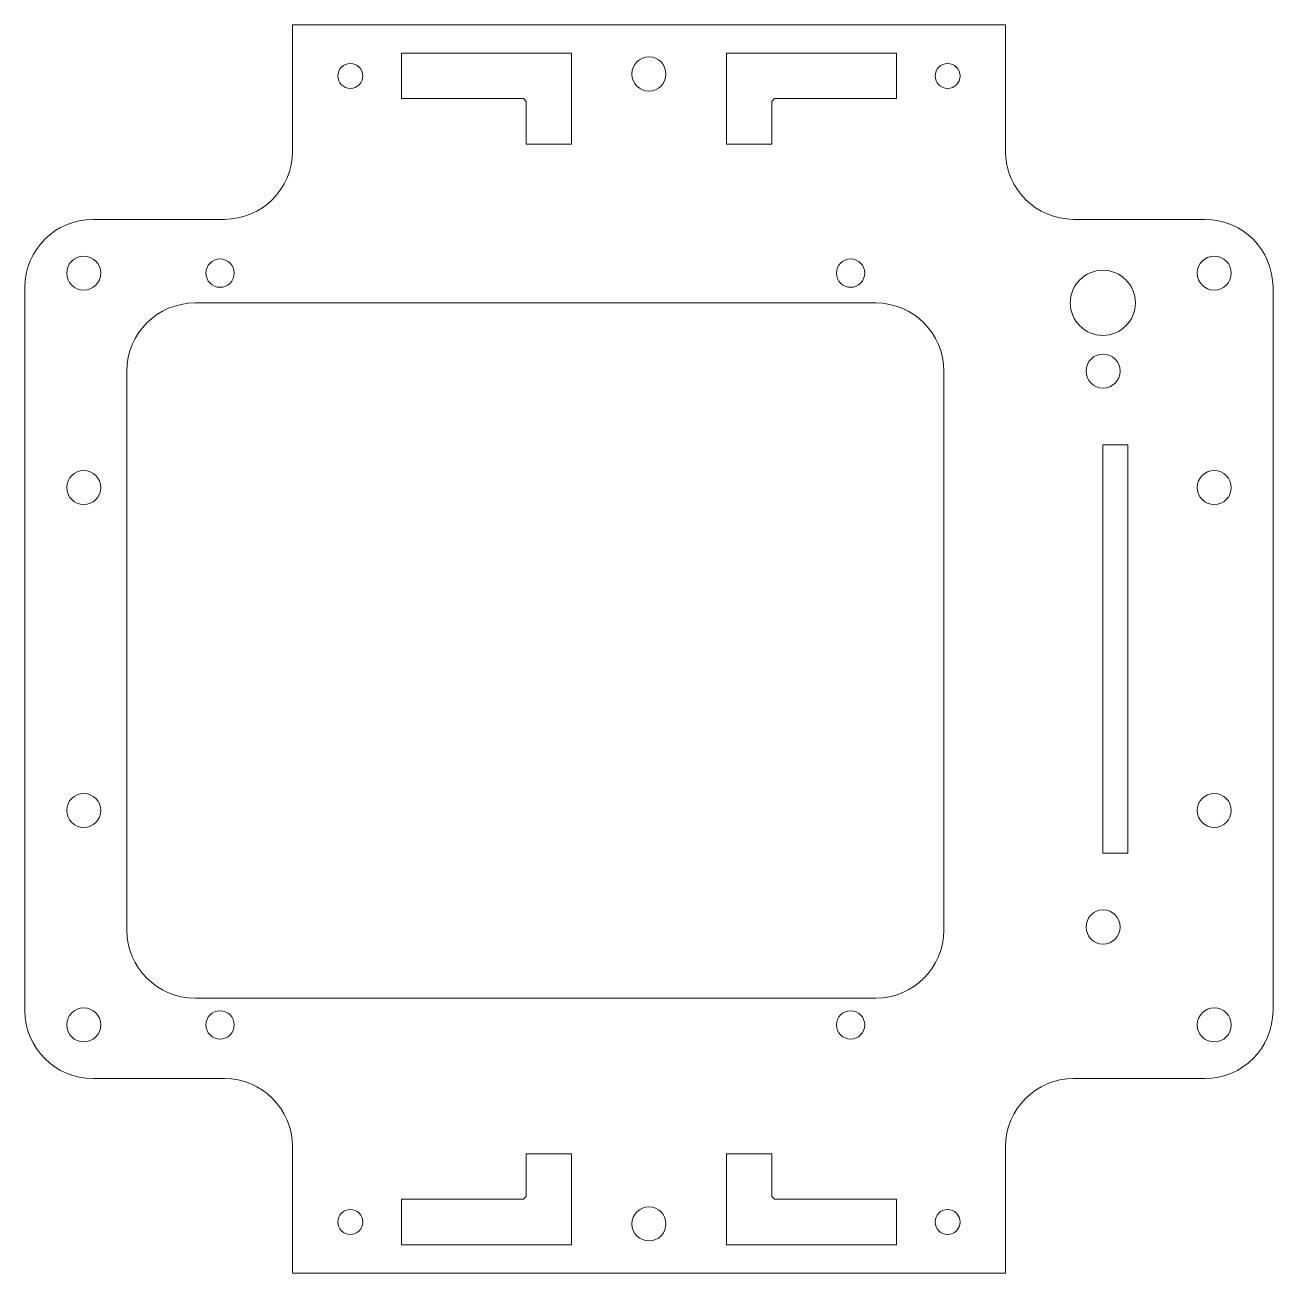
# Model space of a CAD drawing. Header units: millimetres. Extents: x 16 to 126, y -87 to 23.
import ezdxf

# ---------------------------------------------------------------- set-up
doc = ezdxf.new("R2010")
doc.units = ezdxf.units.MM

msp = doc.modelspace()

# ---------------------------------------------------------------- linework, layer by layer
at = {"color": 7, "linetype": 'Continuous', "lineweight": 15}
for p, q in [((102.11, 23.35), (39.26, 23.35)), ((39.26, 23.35), (39.26, 12.22)), ((102.11, 23.35), (102.11, 12.22)), ((48.86, 20.86), (48.86, 16.86)), ((48.86, 20.86), (63.86, 20.86)), ((63.86, 12.86), (63.86, 20.86)), ((77.5, 20.86), (92.5, 20.86)), ((77.5, 12.86), (77.5, 20.86)), ((92.5, 20.86), (92.5, 16.86)), ((59.61, 16.86), (48.86, 16.86)), ((59.61, 16.86), (59.86, 16.61)), ((59.86, 16.61), (59.86, 12.86)), ((81.75, 16.86), (81.5, 16.61)), ((81.5, 16.61), (81.5, 12.86)), ((92.5, 16.86), (81.75, 16.86)), ((59.86, 12.86), (63.86, 12.86)), ((81.5, 12.86), (77.5, 12.86)), ((33.26, 6.22), (21.68, 6.22)), ((108.11, 6.22), (119.68, 6.22)), ((15.68, 0.22), (15.68, -63.51)), ((125.68, 0.22), (125.68, -63.51)), ((90.67, -1.15), (30.67, -1.15)), ((24.67, -7.15), (24.67, -56.42)), ((96.67, -56.42), (96.67, -7.15)), ((110.68, -13.65), (110.68, -49.65)), ((112.88, -13.65), (110.68, -13.65)), ((112.88, -49.65), (112.88, -13.65)), ((110.68, -49.65), (112.88, -49.65)), ((30.67, -62.42), (90.67, -62.42)), ((33.26, -69.51), (21.68, -69.51)), ((108.11, -69.51), (119.68, -69.51)), ((39.26, -86.65), (39.26, -75.51)), ((102.11, -86.65), (102.11, -75.51)), ((59.86, -76.15), (63.86, -76.15)), ((59.86, -79.9), (59.86, -76.15)), ((63.86, -76.15), (63.86, -84.15)), ((77.5, -76.15), (77.5, -84.15)), ((81.5, -76.15), (77.5, -76.15)), ((81.5, -79.9), (81.5, -76.15)), ((48.86, -84.15), (48.86, -80.15)), ((59.61, -80.15), (48.86, -80.15)), ((59.61, -80.15), (59.86, -79.9)), ((81.75, -80.15), (81.5, -79.9)), ((92.5, -80.15), (81.75, -80.15)), ((92.5, -84.15), (92.5, -80.15)), ((48.86, -84.15), (63.86, -84.15)), ((77.5, -84.15), (92.5, -84.15)), ((102.11, -86.65), (39.26, -86.65))]:
    msp.add_line(p, q, dxfattribs=at)
for centre, radius in [((44.36, 18.86), 1.1), ((70.68, 19.03), 1.5), ((97, 18.86), 1.1), ((20.86, 1.48), 1.5), ((32.88, 1.48), 1.25), ((88.45, 1.48), 1.25), ((120.5, 1.48), 1.5), ((110.68, -1.14), 2.87), ((110.7, -7.15), 1.5), ((20.86, -17.42), 1.5), ((120.5, -17.42), 1.5), ((20.86, -45.88), 1.5), ((120.5, -45.88), 1.5), ((110.7, -56.15), 1.5), ((20.86, -64.78), 1.5), ((32.88, -64.78), 1.25), ((88.45, -64.78), 1.25), ((120.5, -64.78), 1.5), ((44.36, -82.15), 1.1), ((70.68, -82.32), 1.5), ((97, -82.15), 1.1)]:
    msp.add_circle(centre, radius, dxfattribs=at)
for centre, start, end in [((33.26, 12.22), 270, 0), ((108.11, 12.22), 180, 270), ((21.68, 0.22), 90, 180), ((119.68, 0.22), 0, 90), ((30.67, -7.15), 90, 180), ((90.67, -7.15), 0, 90), ((30.67, -56.42), 180, 270), ((90.67, -56.42), 270, 0), ((21.68, -63.51), 180, 270), ((119.68, -63.51), 270, 0), ((33.26, -75.51), 0, 90), ((108.11, -75.51), 90, 180)]:
    msp.add_arc(centre, 6, start, end, dxfattribs=at)

doc.saveas('drawing.dxf')
